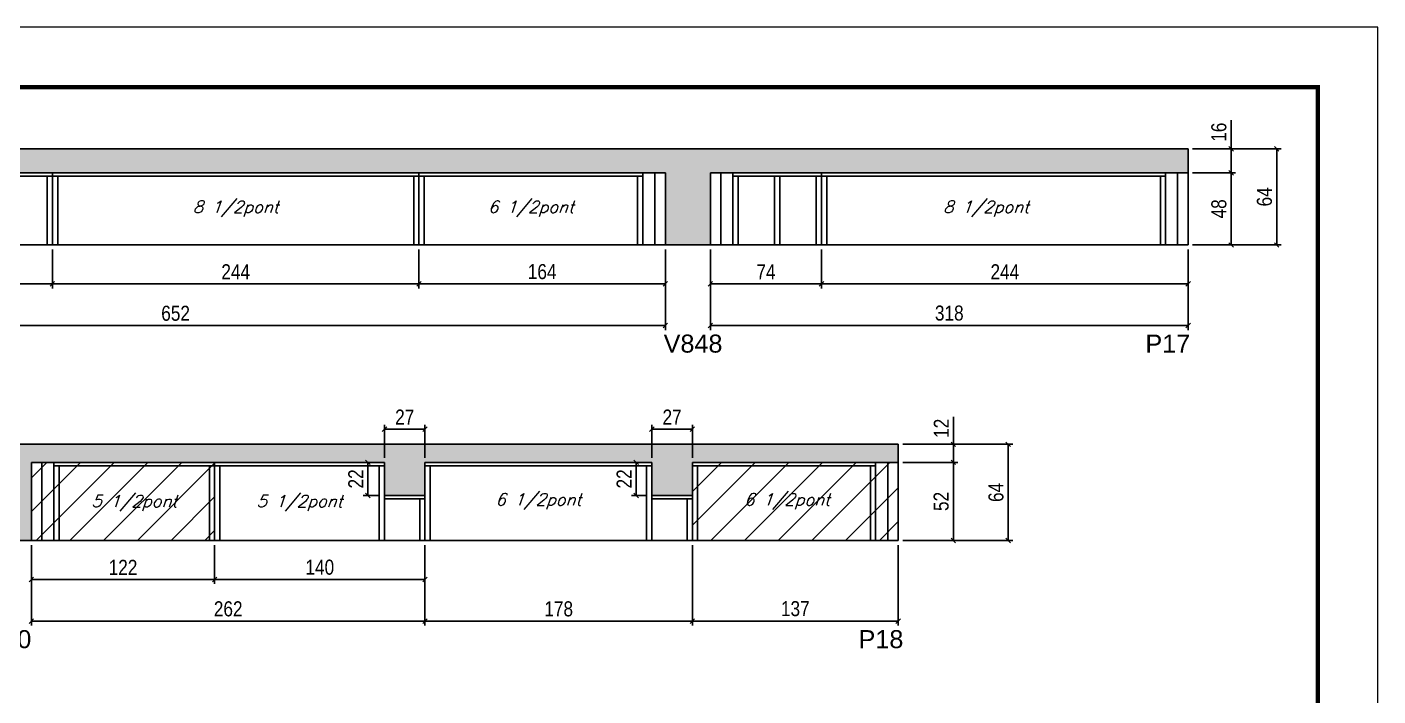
# Model space of a CAD drawing. Extents: x 3309 to 9590, y -2522 to 14608.
# Drawn here: x 5494 to 6393, y 10717 to 11162 of the extents above; entities that cross this region are included whole.
import ezdxf

# ---------------------------------------------------------------- set-up
doc = ezdxf.new("R2010")
doc.units = 0
doc.linetypes.add('DASHED', pattern=[0.75, 0.5, -0.25])
for name, color, linetype in [('5', 5, 'Continuous'), ('COTA', 241, 'Continuous'), ('Painéis', 200, 'Continuous'), ('SARR_2.2x7', 40, 'Continuous'), ('SARR_3.5x7', 81, 'Continuous'), ('texto', 7, 'Continuous')]:
    doc.layers.add(name, color=color, linetype=linetype)
for name, color, linetype, lineweight in [('Folhas', 255, 'Continuous', 9), ('Hachura', 251, 'Continuous', 9), ('SARRAFO DE PRESSAO', 251, 'DASHED', 9)]:
    doc.layers.add(name, color=color, linetype=linetype, lineweight=lineweight)
doc.styles.add('COTA TECNICA', font='techl___.ttf', dxfattribs={"height": 10})
doc.styles.add('Romans', font='romans.shx')
doc.styles.get("Standard").update_dxf_attribs({"font": 'arial.ttf'})
doc.dimstyles.new('PAINEL', dxfattribs={"dimtxt": 10, "dimasz": 3, "dimexe": 3, "dimexo": 3, "dimgap": 3, "dimtad": 1, "dimdec": 1, "dimzin": 12, "dimdsep": 46, "dimtxsty": 'COTA TECNICA', "dimblk1": 'OBLIQUE', "dimblk2": 'OBLIQUE', "dimsah": 1, "dimcen": 0.9, "dimclrd": 4, "dimclre": 4, "dimclrt": 240, "dimadec": 1, "dimazin": 3, "dimtfac": 1, "dimtdec": 1, "dimtmove": 0, "dimatfit": 3, "dimfxl": 1, "dimtolj": 1, "dimtzin": 12, "dimarcsym": 0})

# ---------------------------------------------------------------- blocks, each defined once
blk = doc.blocks.new('9999999999')
at = {"layer": 'Folhas'}
blk.add_lwpolyline([(98138.98, 34190.21), (99623.98, 34190.21), (99623.98, 35240.21), (98138.98, 35240.21)], close=True, dxfattribs=at)
at = {"layer": 'Folhas', "color": 30, "const_width": 3}
blk.add_lwpolyline([(98213.98, 34230.21), (99583.98, 34230.21), (99583.98, 35200.21), (98213.98, 35200.21)], close=True, dxfattribs=at)
blk = doc.blocks.new('_Oblique')
at = {"color": 0, "linetype": 'ByBlock', "lineweight": -2}
blk.add_line((-0.5, -0.5), (0.5, 0.5), dxfattribs=at)
blk = doc.blocks.new('*D1741')
at = {"layer": 'COTA', "color": 4, "linetype": 'ByBlock', "lineweight": -2, "transparency": 16777216}
for p, q in [((5266.5, 11014.14), (5266.5, 10988.22)), ((5510.5, 11014.14), (5510.5, 10988.22)), ((5510.5, 10991.22), (5266.5, 10991.22))]:
    blk.add_line(p, q, dxfattribs=at)
at = {"layer": 'Defpoints', "color": 0, "linetype": 'ByBlock', "transparency": 16777216}
for p in [(5266.5, 11017.14), (5510.5, 11017.14), (5266.5, 10991.22)]:
    blk.add_point(p, dxfattribs=at)
at = {"layer": 'COTA', "color": 4, "linetype": 'ByBlock', "lineweight": -2, "transparency": 16777216, "xscale": 3, "yscale": 3, "zscale": 3, "rotation": 180}
blk.add_blockref('_Oblique', (5266.5, 10991.22), dxfattribs=at)
at = {"layer": 'COTA', "color": 4, "linetype": 'ByBlock', "lineweight": -2, "transparency": 16777216, "xscale": 3, "yscale": 3, "zscale": 3}
blk.add_blockref('_Oblique', (5510.5, 10991.22), dxfattribs=at)
at = {"layer": 'COTA', "color": 240, "linetype": 'ByBlock', "transparency": 16777216, "insert": (5388.5, 10999.3), "char_height": 10, "attachment_point": 5, "style": 'COTA TECNICA'}
blk.add_mtext('\\A1;244', dxfattribs=at)
blk = doc.blocks.new('*D1743')
at = {"layer": 'COTA', "color": 4, "linetype": 'ByBlock', "lineweight": -2, "transparency": 16777216}
for p, q in [((5266.5, 11014.14), (5266.5, 10960.51)), ((5918.5, 11014.14), (5918.5, 10960.51)), ((5918.5, 10963.51), (5266.5, 10963.51))]:
    blk.add_line(p, q, dxfattribs=at)
at = {"layer": 'Defpoints', "color": 0, "linetype": 'ByBlock', "transparency": 16777216}
for p in [(5266.5, 11017.14), (5918.5, 11017.14), (5266.5, 10963.51)]:
    blk.add_point(p, dxfattribs=at)
at = {"layer": 'COTA', "color": 4, "linetype": 'ByBlock', "lineweight": -2, "transparency": 16777216, "xscale": 3, "yscale": 3, "zscale": 3, "rotation": 180}
blk.add_blockref('_Oblique', (5266.5, 10963.51), dxfattribs=at)
at = {"layer": 'COTA', "color": 4, "linetype": 'ByBlock', "lineweight": -2, "transparency": 16777216, "xscale": 3, "yscale": 3, "zscale": 3}
blk.add_blockref('_Oblique', (5918.5, 10963.51), dxfattribs=at)
at = {"layer": 'COTA', "color": 240, "linetype": 'ByBlock', "transparency": 16777216, "insert": (5592.5, 10971.62), "char_height": 10, "attachment_point": 5, "style": 'COTA TECNICA'}
blk.add_mtext('\\A1;652', dxfattribs=at)
blk = doc.blocks.new('*D1742')
at = {"layer": 'COTA', "color": 4, "lineweight": -2, "transparency": 16777216}
for p, q in [((5510.5, 11014.14), (5510.5, 10988.22)), ((5754.5, 11014.14), (5754.5, 10988.22)), ((5510.5, 10991.22), (5754.5, 10991.22))]:
    blk.add_line(p, q, dxfattribs=at)
at = {"layer": 'Defpoints', "color": 0, "transparency": 16777216}
for p in [(5510.5, 11017.14, 0), (5754.5, 11017.14, 0), (5754.5, 10991.22)]:
    blk.add_point(p, dxfattribs=at)
at = {"layer": 'COTA', "color": 4, "lineweight": -2, "transparency": 16777216, "xscale": 3, "yscale": 3, "zscale": 3, "rotation": 180}
blk.add_blockref('_Oblique', (5510.5, 10991.22), dxfattribs=at)
at = {"layer": 'COTA', "color": 4, "lineweight": -2, "transparency": 16777216, "xscale": 3, "yscale": 3, "zscale": 3}
blk.add_blockref('_Oblique', (5754.5, 10991.22), dxfattribs=at)
at = {"layer": 'COTA', "color": 240, "transparency": 16777216, "insert": (5632.5, 10999.3), "char_height": 10, "attachment_point": 5, "style": 'COTA TECNICA'}
blk.add_mtext('\\A1;244', dxfattribs=at)
blk = doc.blocks.new('*D1744')
at = {"layer": 'COTA', "color": 4, "lineweight": -2, "transparency": 16777216}
for p, q in [((5754.5, 11014.14), (5754.5, 10988.22)), ((5918.5, 11014.14), (5918.5, 10988.22)), ((5754.5, 10991.22), (5918.5, 10991.22))]:
    blk.add_line(p, q, dxfattribs=at)
at = {"layer": 'Defpoints', "color": 0, "transparency": 16777216}
for p in [(5754.5, 11017.14, 0), (5918.5, 11017.14, 0), (5918.5, 10991.22)]:
    blk.add_point(p, dxfattribs=at)
at = {"layer": 'COTA', "color": 4, "lineweight": -2, "transparency": 16777216, "xscale": 3, "yscale": 3, "zscale": 3, "rotation": 180}
blk.add_blockref('_Oblique', (5754.5, 10991.22), dxfattribs=at)
at = {"layer": 'COTA', "color": 4, "lineweight": -2, "transparency": 16777216, "xscale": 3, "yscale": 3, "zscale": 3}
blk.add_blockref('_Oblique', (5918.5, 10991.22), dxfattribs=at)
at = {"layer": 'COTA', "color": 240, "transparency": 16777216, "insert": (5836.5, 10999.33), "char_height": 10, "attachment_point": 5, "style": 'COTA TECNICA'}
blk.add_mtext('\\A1;164', dxfattribs=at)
blk = doc.blocks.new('*D1745')
at = {"layer": 'COTA', "color": 4, "linetype": 'ByBlock', "lineweight": -2, "transparency": 16777216}
for p, q in [((5948.5, 11014.14), (5948.5, 10988.22)), ((6022.5, 11014.14), (6022.5, 10988.22)), ((6022.5, 10991.22), (5948.5, 10991.22))]:
    blk.add_line(p, q, dxfattribs=at)
at = {"layer": 'Defpoints', "color": 0, "linetype": 'ByBlock', "transparency": 16777216}
for p in [(5948.5, 11017.14), (6022.5, 11017.14), (5948.5, 10991.22)]:
    blk.add_point(p, dxfattribs=at)
at = {"layer": 'COTA', "color": 4, "linetype": 'ByBlock', "lineweight": -2, "transparency": 16777216, "xscale": 3, "yscale": 3, "zscale": 3, "rotation": 180}
blk.add_blockref('_Oblique', (5948.5, 10991.22), dxfattribs=at)
at = {"layer": 'COTA', "color": 4, "linetype": 'ByBlock', "lineweight": -2, "transparency": 16777216, "xscale": 3, "yscale": 3, "zscale": 3}
blk.add_blockref('_Oblique', (6022.5, 10991.22), dxfattribs=at)
at = {"layer": 'COTA', "color": 240, "linetype": 'ByBlock', "transparency": 16777216, "insert": (5985.5, 10999.3), "char_height": 10, "attachment_point": 5, "style": 'COTA TECNICA'}
blk.add_mtext('\\A1;74', dxfattribs=at)
blk = doc.blocks.new('*D1747')
at = {"layer": 'COTA', "color": 4, "linetype": 'ByBlock', "lineweight": -2, "transparency": 16777216}
for p, q in [((5948.5, 11014.14), (5948.5, 10960.51)), ((6266.5, 11014.14), (6266.5, 10960.51)), ((6266.5, 10963.51), (5948.5, 10963.51))]:
    blk.add_line(p, q, dxfattribs=at)
at = {"layer": 'Defpoints', "color": 0, "linetype": 'ByBlock', "transparency": 16777216}
for p in [(5948.5, 11017.14), (6266.5, 11017.14), (5948.5, 10963.51)]:
    blk.add_point(p, dxfattribs=at)
at = {"layer": 'COTA', "color": 4, "linetype": 'ByBlock', "lineweight": -2, "transparency": 16777216, "xscale": 3, "yscale": 3, "zscale": 3, "rotation": 180}
blk.add_blockref('_Oblique', (5948.5, 10963.51), dxfattribs=at)
at = {"layer": 'COTA', "color": 4, "linetype": 'ByBlock', "lineweight": -2, "transparency": 16777216, "xscale": 3, "yscale": 3, "zscale": 3}
blk.add_blockref('_Oblique', (6266.5, 10963.51), dxfattribs=at)
at = {"layer": 'COTA', "color": 240, "linetype": 'ByBlock', "transparency": 16777216, "insert": (6107.5, 10971.76), "char_height": 10, "attachment_point": 5, "style": 'COTA TECNICA'}
blk.add_mtext('\\A1;318', dxfattribs=at)
blk = doc.blocks.new('*D1746')
at = {"layer": 'COTA', "color": 4, "lineweight": -2, "transparency": 16777216}
for p, q in [((6022.5, 11014.14), (6022.5, 10988.22)), ((6266.5, 11014.14), (6266.5, 10988.22)), ((6022.5, 10991.22), (6266.5, 10991.22))]:
    blk.add_line(p, q, dxfattribs=at)
at = {"layer": 'Defpoints', "color": 0, "transparency": 16777216}
for p in [(6022.5, 11017.14, 0), (6266.5, 11017.14, 0), (6266.5, 10991.22)]:
    blk.add_point(p, dxfattribs=at)
at = {"layer": 'COTA', "color": 4, "lineweight": -2, "transparency": 16777216, "xscale": 3, "yscale": 3, "zscale": 3, "rotation": 180}
blk.add_blockref('_Oblique', (6022.5, 10991.22), dxfattribs=at)
at = {"layer": 'COTA', "color": 4, "lineweight": -2, "transparency": 16777216, "xscale": 3, "yscale": 3, "zscale": 3}
blk.add_blockref('_Oblique', (6266.5, 10991.22), dxfattribs=at)
at = {"layer": 'COTA', "color": 240, "transparency": 16777216, "insert": (6144.5, 10999.3), "char_height": 10, "attachment_point": 5, "style": 'COTA TECNICA'}
blk.add_mtext('\\A1;244', dxfattribs=at)
blk = doc.blocks.new('*D1748')
at = {"layer": 'COTA', "color": 4, "lineweight": -2, "transparency": 16777216}
for p, q in [((6269.5, 11065.14), (6298.1, 11065.14)), ((6295.1, 11065.14), (6295.1, 11017.14)), ((6269.5, 11017.14), (6298.1, 11017.14))]:
    blk.add_line(p, q, dxfattribs=at)
at = {"layer": 'Defpoints', "color": 0, "transparency": 16777216}
for p in [(6266.5, 11065.14, 0), (6266.5, 11017.14, 0), (6295.1, 11017.14)]:
    blk.add_point(p, dxfattribs=at)
at = {"layer": 'COTA', "color": 4, "lineweight": -2, "transparency": 16777216, "xscale": 3, "yscale": 3, "zscale": 3}
for p, rotation in [((6295.1, 11065.14), 90), ((6295.1, 11017.14), 270)]:
    blk.add_blockref('_Oblique', p, dxfattribs=dict(at, rotation=rotation))
at = {"layer": 'COTA', "color": 240, "transparency": 16777216, "insert": (6287, 11041.14), "char_height": 10, "attachment_point": 5, "rotation": 90, "style": 'COTA TECNICA'}
blk.add_mtext('\\A1;48', dxfattribs=at)
blk = doc.blocks.new('*D1749')
at = {"layer": 'COTA', "color": 4, "lineweight": -2, "transparency": 16777216}
for p, q in [((6295.1, 11081.14), (6295.1, 11100.15)), ((6269.5, 11081.14), (6298.1, 11081.14)), ((6295.1, 11065.14), (6295.1, 11081.14)), ((6269.5, 11065.14), (6298.1, 11065.14))]:
    blk.add_line(p, q, dxfattribs=at)
at = {"layer": 'Defpoints', "color": 0, "transparency": 16777216}
for p in [(6266.5, 11081.14, 0), (6295.1, 11081.14), (6266.5, 11065.14, 0)]:
    blk.add_point(p, dxfattribs=at)
at = {"layer": 'COTA', "color": 4, "lineweight": -2, "transparency": 16777216, "xscale": 3, "yscale": 3, "zscale": 3}
for p, rotation in [((6295.1, 11081.14), 90), ((6295.1, 11065.14), 270)]:
    blk.add_blockref('_Oblique', p, dxfattribs=dict(at, rotation=rotation))
at = {"layer": 'COTA', "color": 240, "transparency": 16777216, "insert": (6287, 11092.15), "char_height": 10, "attachment_point": 5, "rotation": 90, "style": 'COTA TECNICA'}
blk.add_mtext('\\A1;16', dxfattribs=at)
blk = doc.blocks.new('*D1750')
at = {"layer": 'COTA', "color": 4, "lineweight": -2, "transparency": 16777216}
for p, q in [((6269.5, 11081.14), (6328.43, 11081.14)), ((6325.43, 11017.14), (6325.43, 11081.14)), ((6269.5, 11017.14), (6328.43, 11017.14))]:
    blk.add_line(p, q, dxfattribs=at)
at = {"layer": 'Defpoints', "color": 0, "transparency": 16777216}
for p in [(6266.5, 11081.14, 0), (6325.43, 11081.14), (6266.5, 11017.14, 0)]:
    blk.add_point(p, dxfattribs=at)
at = {"layer": 'COTA', "color": 4, "lineweight": -2, "transparency": 16777216, "xscale": 3, "yscale": 3, "zscale": 3}
for p, rotation in [((6325.43, 11081.14), 90), ((6325.43, 11017.14), 270)]:
    blk.add_blockref('_Oblique', p, dxfattribs=dict(at, rotation=rotation))
at = {"layer": 'COTA', "color": 240, "transparency": 16777216, "insert": (6317.32, 11049.14), "char_height": 10, "attachment_point": 5, "rotation": 90, "style": 'COTA TECNICA'}
blk.add_mtext('\\A1;64', dxfattribs=at)
blk = doc.blocks.new('*D1751')
at = {"layer": 'COTA', "color": 4, "linetype": 'ByBlock', "lineweight": -2, "transparency": 16777216}
for p, q in [((5618.5, 10817.48), (5618.5, 10791.57)), ((5758.5, 10817.48), (5758.5, 10791.57)), ((5758.5, 10794.57), (5618.5, 10794.57))]:
    blk.add_line(p, q, dxfattribs=at)
at = {"layer": 'Defpoints', "color": 0, "linetype": 'ByBlock', "transparency": 16777216}
for p in [(5618.5, 10820.48), (5758.5, 10820.48), (5618.5, 10794.57)]:
    blk.add_point(p, dxfattribs=at)
at = {"layer": 'COTA', "color": 4, "linetype": 'ByBlock', "lineweight": -2, "transparency": 16777216, "xscale": 3, "yscale": 3, "zscale": 3, "rotation": 180}
blk.add_blockref('_Oblique', (5618.5, 10794.57), dxfattribs=at)
at = {"layer": 'COTA', "color": 4, "linetype": 'ByBlock', "lineweight": -2, "transparency": 16777216, "xscale": 3, "yscale": 3, "zscale": 3}
blk.add_blockref('_Oblique', (5758.5, 10794.57), dxfattribs=at)
at = {"layer": 'COTA', "color": 240, "linetype": 'ByBlock', "transparency": 16777216, "insert": (5688.5, 10802.67), "char_height": 10, "attachment_point": 5, "style": 'COTA TECNICA'}
blk.add_mtext('\\A1;140', dxfattribs=at)
blk = doc.blocks.new('*D1752')
at = {"layer": 'COTA', "color": 4, "linetype": 'ByBlock', "lineweight": -2, "transparency": 16777216}
for p, q in [((5496.5, 10817.48), (5496.5, 10791.57)), ((5618.5, 10817.48), (5618.5, 10791.57)), ((5618.5, 10794.57), (5496.5, 10794.57))]:
    blk.add_line(p, q, dxfattribs=at)
at = {"layer": 'Defpoints', "color": 0, "linetype": 'ByBlock', "transparency": 16777216}
for p in [(5496.5, 10820.48), (5618.5, 10820.48), (5496.5, 10794.57)]:
    blk.add_point(p, dxfattribs=at)
at = {"layer": 'COTA', "color": 4, "linetype": 'ByBlock', "lineweight": -2, "transparency": 16777216, "xscale": 3, "yscale": 3, "zscale": 3, "rotation": 180}
blk.add_blockref('_Oblique', (5496.5, 10794.57), dxfattribs=at)
at = {"layer": 'COTA', "color": 4, "linetype": 'ByBlock', "lineweight": -2, "transparency": 16777216, "xscale": 3, "yscale": 3, "zscale": 3}
blk.add_blockref('_Oblique', (5618.5, 10794.57), dxfattribs=at)
at = {"layer": 'COTA', "color": 240, "linetype": 'ByBlock', "transparency": 16777216, "insert": (5557.5, 10802.63), "char_height": 10, "attachment_point": 5, "style": 'COTA TECNICA'}
blk.add_mtext('\\A1;122', dxfattribs=at)
blk = doc.blocks.new('*D1759')
at = {"layer": 'COTA', "color": 4, "linetype": 'ByBlock', "lineweight": -2, "transparency": 16777216}
for p, q in [((5496.5, 10817.48), (5496.5, 10763.86)), ((5758.5, 10817.48), (5758.5, 10763.86)), ((5758.5, 10766.86), (5496.5, 10766.86))]:
    blk.add_line(p, q, dxfattribs=at)
at = {"layer": 'Defpoints', "color": 0, "linetype": 'ByBlock', "transparency": 16777216}
for p in [(5496.5, 10820.48), (5758.5, 10820.48), (5496.5, 10766.86)]:
    blk.add_point(p, dxfattribs=at)
at = {"layer": 'COTA', "color": 4, "linetype": 'ByBlock', "lineweight": -2, "transparency": 16777216, "xscale": 3, "yscale": 3, "zscale": 3, "rotation": 180}
blk.add_blockref('_Oblique', (5496.5, 10766.86), dxfattribs=at)
at = {"layer": 'COTA', "color": 4, "linetype": 'ByBlock', "lineweight": -2, "transparency": 16777216, "xscale": 3, "yscale": 3, "zscale": 3}
blk.add_blockref('_Oblique', (5758.5, 10766.86), dxfattribs=at)
at = {"layer": 'COTA', "color": 240, "linetype": 'ByBlock', "transparency": 16777216, "insert": (5627.5, 10774.96), "char_height": 10, "attachment_point": 5, "style": 'COTA TECNICA'}
blk.add_mtext('\\A1;262', dxfattribs=at)
blk = doc.blocks.new('*D1760')
at = {"layer": 'COTA', "color": 4, "lineweight": -2, "transparency": 16777216}
for p, q in [((5758.5, 10817.48), (5758.5, 10763.86)), ((5936.5, 10817.48), (5936.5, 10763.86)), ((5758.5, 10766.86), (5936.5, 10766.86))]:
    blk.add_line(p, q, dxfattribs=at)
at = {"layer": 'Defpoints', "color": 0, "transparency": 16777216}
for p in [(5758.5, 10820.48), (5936.5, 10820.48), (5936.5, 10766.86)]:
    blk.add_point(p, dxfattribs=at)
at = {"layer": 'COTA', "color": 4, "lineweight": -2, "transparency": 16777216, "xscale": 3, "yscale": 3, "zscale": 3, "rotation": 180}
blk.add_blockref('_Oblique', (5758.5, 10766.86), dxfattribs=at)
at = {"layer": 'COTA', "color": 4, "lineweight": -2, "transparency": 16777216, "xscale": 3, "yscale": 3, "zscale": 3}
blk.add_blockref('_Oblique', (5936.5, 10766.86), dxfattribs=at)
at = {"layer": 'COTA', "color": 240, "transparency": 16777216, "insert": (5847.5, 10774.95), "char_height": 10, "attachment_point": 5, "style": 'COTA TECNICA'}
blk.add_mtext('\\A1;178', dxfattribs=at)
blk = doc.blocks.new('*D1761')
at = {"layer": 'COTA', "color": 4, "lineweight": -2, "transparency": 16777216}
for p, q in [((5728.5, 10872.48), (5717.43, 10872.48)), ((5720.43, 10872.48), (5720.43, 10850.48)), ((5728.5, 10850.48), (5717.43, 10850.48))]:
    blk.add_line(p, q, dxfattribs=at)
at = {"layer": 'Defpoints', "color": 0, "transparency": 16777216}
for p in [(5731.5, 10872.48), (5720.43, 10850.48), (5731.5, 10850.48)]:
    blk.add_point(p, dxfattribs=at)
at = {"layer": 'COTA', "color": 4, "lineweight": -2, "transparency": 16777216, "xscale": 3, "yscale": 3, "zscale": 3}
for p, rotation in [((5720.43, 10872.48), 90), ((5720.43, 10850.48), 270)]:
    blk.add_blockref('_Oblique', p, dxfattribs=dict(at, rotation=rotation))
at = {"layer": 'COTA', "color": 240, "transparency": 16777216, "insert": (5712.43, 10861.48), "char_height": 10, "attachment_point": 5, "rotation": 90, "style": 'COTA TECNICA'}
blk.add_mtext('\\A1;22', dxfattribs=at)
blk = doc.blocks.new('*D1762')
at = {"layer": 'COTA', "color": 4, "lineweight": -2, "transparency": 16777216}
for p, q in [((5731.5, 10875.48), (5731.5, 10897.55)), ((5731.5, 10894.55), (5758.5, 10894.55)), ((5758.5, 10875.48), (5758.5, 10897.55))]:
    blk.add_line(p, q, dxfattribs=at)
at = {"layer": 'Defpoints', "color": 0, "transparency": 16777216}
for p in [(5758.5, 10894.55), (5731.5, 10872.48), (5758.5, 10872.48)]:
    blk.add_point(p, dxfattribs=at)
at = {"layer": 'COTA', "color": 4, "lineweight": -2, "transparency": 16777216, "xscale": 3, "yscale": 3, "zscale": 3, "rotation": 180}
blk.add_blockref('_Oblique', (5731.5, 10894.55), dxfattribs=at)
at = {"layer": 'COTA', "color": 4, "lineweight": -2, "transparency": 16777216, "xscale": 3, "yscale": 3, "zscale": 3}
blk.add_blockref('_Oblique', (5758.5, 10894.55), dxfattribs=at)
at = {"layer": 'COTA', "color": 240, "transparency": 16777216, "insert": (5745, 10902.62), "char_height": 10, "attachment_point": 5, "style": 'COTA TECNICA'}
blk.add_mtext('\\A1;27', dxfattribs=at)
blk = doc.blocks.new('*D1763')
at = {"layer": 'COTA', "color": 4, "lineweight": -2, "transparency": 16777216}
for p, q in [((5909.5, 10875.48), (5909.5, 10897.55)), ((5909.5, 10894.55), (5936.5, 10894.55)), ((5936.5, 10875.48), (5936.5, 10897.55))]:
    blk.add_line(p, q, dxfattribs=at)
at = {"layer": 'Defpoints', "color": 0, "transparency": 16777216}
for p in [(5936.5, 10894.55), (5909.5, 10872.48), (5936.5, 10872.48)]:
    blk.add_point(p, dxfattribs=at)
at = {"layer": 'COTA', "color": 4, "lineweight": -2, "transparency": 16777216, "xscale": 3, "yscale": 3, "zscale": 3, "rotation": 180}
blk.add_blockref('_Oblique', (5909.5, 10894.55), dxfattribs=at)
at = {"layer": 'COTA', "color": 4, "lineweight": -2, "transparency": 16777216, "xscale": 3, "yscale": 3, "zscale": 3}
blk.add_blockref('_Oblique', (5936.5, 10894.55), dxfattribs=at)
at = {"layer": 'COTA', "color": 240, "transparency": 16777216, "insert": (5923, 10902.62), "char_height": 10, "attachment_point": 5, "style": 'COTA TECNICA'}
blk.add_mtext('\\A1;27', dxfattribs=at)
blk = doc.blocks.new('*D1753')
at = {"layer": 'COTA', "color": 4, "lineweight": -2, "transparency": 16777216}
for p, q in [((6076.5, 10872.48), (6113.25, 10872.48)), ((6110.25, 10820.48), (6110.25, 10872.48)), ((6076.5, 10820.48), (6113.25, 10820.48))]:
    blk.add_line(p, q, dxfattribs=at)
at = {"layer": 'Defpoints', "color": 0, "transparency": 16777216}
for p in [(6073.5, 10872.48), (6110.25, 10872.48), (6073.5, 10820.48)]:
    blk.add_point(p, dxfattribs=at)
at = {"layer": 'COTA', "color": 4, "lineweight": -2, "transparency": 16777216, "xscale": 3, "yscale": 3, "zscale": 3}
for p, rotation in [((6110.25, 10872.48), 90), ((6110.25, 10820.48), 270)]:
    blk.add_blockref('_Oblique', p, dxfattribs=dict(at, rotation=rotation))
at = {"layer": 'COTA', "color": 240, "transparency": 16777216, "insert": (6102.14, 10846.48), "char_height": 10, "attachment_point": 5, "rotation": 90, "style": 'COTA TECNICA'}
blk.add_mtext('\\A1;52', dxfattribs=at)
blk = doc.blocks.new('*D1754')
at = {"layer": 'COTA', "color": 4, "lineweight": -2, "transparency": 16777216}
for p, q in [((6110.25, 10884.48), (6110.25, 10902.8)), ((6076.5, 10884.48), (6113.25, 10884.48)), ((6110.25, 10872.48), (6110.25, 10884.48)), ((6076.5, 10872.48), (6113.25, 10872.48))]:
    blk.add_line(p, q, dxfattribs=at)
at = {"layer": 'Defpoints', "color": 0, "transparency": 16777216}
for p in [(6073.5, 10884.48), (6110.25, 10884.48), (6073.5, 10872.48)]:
    blk.add_point(p, dxfattribs=at)
at = {"layer": 'COTA', "color": 4, "lineweight": -2, "transparency": 16777216, "xscale": 3, "yscale": 3, "zscale": 3}
for p, rotation in [((6110.25, 10884.48), 90), ((6110.25, 10872.48), 270)]:
    blk.add_blockref('_Oblique', p, dxfattribs=dict(at, rotation=rotation))
at = {"layer": 'COTA', "color": 240, "transparency": 16777216, "insert": (6102.19, 10895.14), "char_height": 10, "attachment_point": 5, "rotation": 90, "style": 'COTA TECNICA'}
blk.add_mtext('\\A1;12', dxfattribs=at)
blk = doc.blocks.new('*D1755')
at = {"layer": 'COTA', "color": 4, "lineweight": -2, "transparency": 16777216}
for p, q in [((6076.5, 10884.48), (6149.74, 10884.48)), ((6146.74, 10820.48), (6146.74, 10884.48)), ((6076.5, 10820.48), (6149.74, 10820.48))]:
    blk.add_line(p, q, dxfattribs=at)
at = {"layer": 'Defpoints', "color": 0, "transparency": 16777216}
for p in [(6073.5, 10884.48), (6146.74, 10884.48), (6073.5, 10820.48)]:
    blk.add_point(p, dxfattribs=at)
at = {"layer": 'COTA', "color": 4, "lineweight": -2, "transparency": 16777216, "xscale": 3, "yscale": 3, "zscale": 3}
for p, rotation in [((6146.74, 10884.48), 90), ((6146.74, 10820.48), 270)]:
    blk.add_blockref('_Oblique', p, dxfattribs=dict(at, rotation=rotation))
at = {"layer": 'COTA', "color": 240, "transparency": 16777216, "insert": (6138.64, 10852.48), "char_height": 10, "attachment_point": 5, "rotation": 90, "style": 'COTA TECNICA'}
blk.add_mtext('\\A1;64', dxfattribs=at)
blk = doc.blocks.new('*D1764')
at = {"layer": 'COTA', "color": 4, "lineweight": -2, "transparency": 16777216}
for p, q in [((5936.5, 10817.48), (5936.5, 10763.86)), ((6073.5, 10817.48), (6073.5, 10763.86)), ((6073.5, 10766.86), (5936.5, 10766.86))]:
    blk.add_line(p, q, dxfattribs=at)
at = {"layer": 'Defpoints', "color": 0, "transparency": 16777216}
for p in [(5936.5, 10820.48), (6073.5, 10820.48), (5936.5, 10766.86)]:
    blk.add_point(p, dxfattribs=at)
at = {"layer": 'COTA', "color": 4, "lineweight": -2, "transparency": 16777216, "xscale": 3, "yscale": 3, "zscale": 3, "rotation": 180}
blk.add_blockref('_Oblique', (5936.5, 10766.86), dxfattribs=at)
at = {"layer": 'COTA', "color": 4, "lineweight": -2, "transparency": 16777216, "xscale": 3, "yscale": 3, "zscale": 3}
blk.add_blockref('_Oblique', (6073.5, 10766.86), dxfattribs=at)
at = {"layer": 'COTA', "color": 240, "transparency": 16777216, "insert": (6005, 10775.08), "char_height": 10, "attachment_point": 5, "style": 'COTA TECNICA'}
blk.add_mtext('\\A1;137', dxfattribs=at)
blk = doc.blocks.new('*D1765')
at = {"layer": 'COTA', "color": 4, "lineweight": -2, "transparency": 16777216}
for p, q in [((5906.5, 10872.48), (5896.05, 10872.48)), ((5899.05, 10850.48), (5899.05, 10872.48)), ((5906.5, 10850.48), (5896.05, 10850.48))]:
    blk.add_line(p, q, dxfattribs=at)
at = {"layer": 'Defpoints', "color": 0, "transparency": 16777216}
for p in [(5899.05, 10872.48), (5909.5, 10872.48), (5909.5, 10850.48)]:
    blk.add_point(p, dxfattribs=at)
at = {"layer": 'COTA', "color": 4, "lineweight": -2, "transparency": 16777216, "xscale": 3, "yscale": 3, "zscale": 3}
for p, rotation in [((5899.05, 10872.48), 90), ((5899.05, 10850.48), 270)]:
    blk.add_blockref('_Oblique', p, dxfattribs=dict(at, rotation=rotation))
at = {"layer": 'COTA', "color": 240, "transparency": 16777216, "insert": (5891.05, 10861.48), "char_height": 10, "attachment_point": 5, "rotation": 90, "style": 'COTA TECNICA'}
blk.add_mtext('\\A1;22', dxfattribs=at)

msp = doc.modelspace()

# ---------------------------------------------------------------- hatches: boundary and pattern name
at = {"layer": 'COTA'}
h = msp.add_hatch(dxfattribs=at)
h.set_pattern_fill('AR-CONC', color=256, scale=0.03)
h.paths.add_polyline_path([(5918.5, 11017.14), (5948.5, 11017.14), (5948.5, 11065.14), (6266.5, 11065.14), (6266.5, 11081.14), (5266.5, 11081.14), (5266.5, 11065.14), (5918.5, 11065.14)])
h = msp.add_hatch(dxfattribs=at)
h.set_pattern_fill('AR-CONC', color=256, scale=0.03)
h.set_pattern_definition([(50, (-1712.4666, -2111.4083), (5.4655401, -0.4781726), [0.5715, -6.2865]), (355, (-1712.4666, -2111.4083), (-1.0573026, 5.7317054), [0.4572, -5.0292175]), (100.451445, (-1712.011, -2111.448), (4.4082374, 5.2535326), [0.4857003, -5.3427073]), (46.1842, (-1712.4666, -2109.884), (8.1323712, -1.2612698), [0.85725, -9.42975]), (96.63556, (-1711.789, -2109.9894), (7.122124, 7.4227837), [0.7285507, -8.0140682]), (351.18415, (-1712.4666, -2109.884), (7.122124, 7.4227837), [0.685799, -7.543792]), (21, (-1711.7046, -2110.2653), (4.5484317, -3.067956), [0.5715, -6.2865]), (326, (-1711.7046, -2110.2653), (1.8540609, 5.525639), [0.4572, -5.0292]), (71.451445, (-1711.3255, -2110.521), (6.4024926, 2.457683), [0.4857003, -5.3426981]), (37.5, (-1712.4666, -2111.4083), (0.0926581, 2.53665117), [0, -4.96824, 0, -5.1054, 0, -5.04825]), (7.5, (-1712.4666, -2111.4083), (2.00458988, 3.00541724), [0, -2.91084, 0, -4.85394, 0, -1.92405]), (327.5, (-1714.1658, -2111.4083), (4.06771786, -0.17186232), [0, -1.905, 0, -5.9436, 0, -7.8867]), (317.5, (-1714.928, -2111.4083), (4.4438754, 0.7627947), [0, -2.4765, 0, -3.94716, 0, -5.6007])])
h.paths.add_polyline_path([(5936.5, 10872.48), (6073.5, 10872.48), (6073.5, 10884.48), (5466.5, 10884.48), (5466.5, 10820.48), (5496.5, 10820.48), (5496.5, 10872.48), (5731.5, 10872.48), (5731.5, 10850.48), (5758.5, 10850.48), (5758.5, 10872.48), (5909.5, 10872.48), (5909.5, 10850.48), (5936.5, 10850.48)])
at = {"layer": 'Hachura', "linetype": 'ByBlock'}
h = msp.add_hatch(dxfattribs=at)
h.set_pattern_fill('ANSI31', color=256, scale=5)
h.paths.add_polyline_path([(5618.5, 10872.48), (5496.5, 10872.48), (5496.5, 10820.48), (5618.5, 10820.48)])
h.paths.add_polyline_path([(6073.5, 10872.48), (5936.5, 10872.48), (5936.5, 10820.48), (6073.5, 10820.48)])

# ---------------------------------------------------------------- linework, layer by layer
at = {"layer": 'COTA'}
for p, q in [((5266.5, 11081.14, 0), (6266.5, 11081.14, 0)), ((6266.5, 11065.14, 0), (6266.5, 11081.14, 0)), ((5918.5, 11017.14, 0), (5948.5, 11017.14, 0)), ((5466.5, 10884.48, 0), (6073.5, 10884.48, 0)), ((6073.5, 10884.48, 0), (6073.5, 10872.48, 0)), ((5731.5, 10850.48, 0), (5731.5, 10820.48, 0)), ((5909.5, 10850.48, 0), (5909.5, 10820.48, 0)), ((5466.5, 10820.48, 0), (5496.5, 10820.48, 0))]:
    msp.add_line(p, q, dxfattribs=at)
at = {"layer": 'Painéis', "linetype": 'ByBlock'}
for p, q in [((5918.5, 11065.14, 0), (5266.5, 11065.14, 0)), ((5510.5, 11017.14, 0), (5510.5, 11065.14, 0)), ((5754.5, 11017.14, 0), (5754.5, 11065.14, 0)), ((5918.5, 11017.14, 0), (5918.5, 11065.14, 0)), ((6266.5, 11065.14, 0), (5948.5, 11065.14, 0)), ((5948.5, 11017.14, 0), (5948.5, 11065.14, 0)), ((6022.5, 11017.14, 0), (6022.5, 11065.14, 0)), ((6266.5, 11017.14, 0), (6266.5, 11065.14, 0)), ((5918.5, 11017.14, 0), (5266.5, 11017.14, 0)), ((6266.5, 11017.14, 0), (5948.5, 11017.14, 0)), ((5731.5, 10872.48, 0), (5496.5, 10872.48, 0)), ((5496.5, 10820.48, 0), (5496.5, 10872.48, 0)), ((5618.5, 10820.48, 0), (5618.5, 10872.48, 0)), ((5731.5, 10850.48, 0), (5731.5, 10872.48, 0)), ((5758.5, 10820.48, 0), (5758.5, 10872.48, 0)), ((5758.5, 10872.48, 0), (5909.5, 10872.48, 0)), ((5909.5, 10850.48, 0), (5909.5, 10872.48, 0)), ((5936.5, 10820.48, 0), (5936.5, 10872.48, 0)), ((5936.5, 10872.48, 0), (6073.5, 10872.48, 0)), ((6073.5, 10872.48, 0), (6073.5, 10820.48, 0)), ((5758.5, 10850.48, 0), (5731.5, 10850.48, 0)), ((5936.5, 10850.48, 0), (5909.5, 10850.48, 0)), ((6073.5, 10820.48, 0), (5496.5, 10820.48, 0))]:
    msp.add_line(p, q, dxfattribs=at)
at = {"layer": 'SARR_2.2x7', "linetype": 'Continuous'}
for p, q in [((5510.5, 11062.94, 0), (5281.5, 11062.94, 0)), ((5754.5, 11062.94, 0), (5510.5, 11062.94, 0)), ((5903.5, 11062.94, 0), (5754.5, 11062.94, 0)), ((5911.5, 11017.14, 0), (5911.5, 11065.14, 0)), ((5955.5, 11017.14, 0), (5955.5, 11065.14, 0)), ((6022.5, 11062.94, 0), (5963.5, 11062.94, 0)), ((6251.5, 11062.94, 0), (6022.5, 11062.94, 0)), ((6259.5, 11017.14, 0), (6259.5, 11065.14, 0)), ((5503.5, 10820.48, 0), (5503.5, 10872.48, 0)), ((6066.5, 10820.48, 0), (6066.5, 10872.48, 0)), ((5618.5, 10870.28, 0), (5511.5, 10870.28, 0)), ((5731.5, 10870.28, 0), (5618.5, 10870.28, 0)), ((5909.5, 10870.28, 0), (5758.5, 10870.28, 0)), ((6058.5, 10870.28, 0), (5936.5, 10870.28, 0)), ((5758.5, 10848.28, 0), (5731.5, 10848.28, 0)), ((5936.5, 10848.28, 0), (5909.5, 10848.28, 0))]:
    msp.add_line(p, q, dxfattribs=at)
at = {"layer": 'SARR_3.5x7'}
for p, q in [((5507, 11062.94, 0), (5507, 11017.14, 0)), ((5514, 11062.94, 0), (5514, 11017.14, 0)), ((5751, 11062.94, 0), (5751, 11017.14, 0)), ((5758, 11062.94, 0), (5758, 11017.14, 0)), ((5900, 11062.94, 0), (5900, 11017.14, 0)), ((5903.5, 11065.14, 0), (5903.5, 11017.14, 0)), ((5963.5, 11065.14, 0), (5963.5, 11017.14, 0)), ((5967, 11062.94, 0), (5967, 11017.14, 0)), ((5991.18, 11062.94, 0), (5991.18, 11017.14, 0)), ((5994.68, 11062.94, 0), (5994.68, 11017.14, 0)), ((6019, 11062.94, 0), (6019, 11017.14, 0)), ((6026, 11062.94, 0), (6026, 11017.14, 0)), ((6248, 11062.94, 0), (6248, 11017.14, 0)), ((6251.5, 11065.14, 0), (6251.5, 11017.14, 0)), ((5511.5, 10872.48, 0), (5511.5, 10820.48, 0)), ((6058.5, 10872.48, 0), (6058.5, 10820.48, 0)), ((5515, 10870.28, 0), (5515, 10820.48, 0)), ((5615, 10870.28, 0), (5615, 10820.48, 0)), ((5622, 10870.28, 0), (5622, 10820.48, 0)), ((5728, 10870.28, 0), (5728, 10820.48, 0)), ((5762, 10870.28, 0), (5762, 10820.48, 0)), ((5906, 10870.28, 0), (5906, 10820.48, 0)), ((5940, 10870.28, 0), (5940, 10820.48, 0)), ((6055, 10870.28, 0), (6055, 10820.48, 0)), ((5755, 10848.28, 0), (5755, 10820.48, 0)), ((5933, 10848.28, 0), (5933, 10820.48, 0))]:
    msp.add_line(p, q, dxfattribs=at)

# ---------------------------------------------------------------- block references
at = {"layer": 'SARRAFO DE PRESSAO', "color": 6, "linetype": 'ByBlock'}
msp.add_blockref('9999999999', (-93231.11, -24078.07), dxfattribs=at)

# ---------------------------------------------------------------- texts
at = {"layer": '5', "linetype": 'Continuous'}
for s, rotation, p in [('V848', 0.00004, (5917.37, 10945.5, 0)), ('P17', 359.99996, (6238.07, 10945.5, 0)), ('P20', 0.00004, (5466.67, 10748.85, 0)), ('P18', 0.00004, (6047.11, 10748.85, 0))]:
    msp.add_text(s, height=12, rotation=rotation, dxfattribs=at).set_placement(p)
at = {"layer": 'texto', "color": 2, "char_height": 8, "attachment_point": 5, "style": 'Romans'}
for s, insert in [('{\\Q19;\\C256;8 1/2pont}', (5632.5, 11041.14, 0)), ('{\\Q19;\\C256;6 1/2pont}', (5829, 11041.14, 0)), ('{\\Q19;\\C256;8 1/2pont}', (6131.97, 11041.14, 0)), ('{\\Q19;\\C256;5 1/2pont}', (5565, 10845.38, 0)), ('{\\Q19;\\C256;5 1/2pont}', (5675, 10845.38, 0)), ('{\\Q19;\\C256;6 1/2pont}', (5834, 10846.48, 0)), ('{\\Q19;\\C256;6 1/2pont}', (5999.5, 10846.48, 0))]:
    msp.add_mtext(s, dxfattribs=dict(at, insert=insert))

# ---------------------------------------------------------------- dimensions: what is measured, and where the dimension line sits
at = {"layer": 'COTA'}
for base, p1, p2, picture, middle in [((6295.1, 11081.14), (6266.5, 11065.14, 0), (6266.5, 11081.14, 0), '*D1749', (6287, 11092.15)), ((6325.43, 11081.14), (6266.5, 11017.14, 0), (6266.5, 11081.14, 0), '*D1750', (6317.32, 11049.14)), ((6295.1, 11017.14), (6266.5, 11065.14, 0), (6266.5, 11017.14, 0), '*D1748', (6287, 11041.14)), ((6110.25, 10884.48, 0), (6073.5, 10872.48, 0), (6073.5, 10884.48, 0), '*D1754', (6102.19, 10895.14, 0)), ((6146.74, 10884.48, 0), (6073.5, 10820.48, 0), (6073.5, 10884.48, 0), '*D1755', (6138.64, 10852.48, 0)), ((5720.43, 10850.48, 0), (5731.5, 10872.48, 0), (5731.5, 10850.48, 0), '*D1761', (5712.43, 10861.48, 0)), ((5899.05, 10872.48, 0), (5909.5, 10850.48, 0), (5909.5, 10872.48, 0), '*D1765', (5891.05, 10861.48, 0)), ((6110.25, 10872.48, 0), (6073.5, 10820.48, 0), (6073.5, 10872.48, 0), '*D1753', (6102.14, 10846.48, 0))]:
    dim = msp.add_linear_dim(base=base, p1=p1, p2=p2, angle=90, dimstyle='PAINEL', dxfattribs=at)
    dim.commit()
    dim.dimension.update_dxf_attribs({"geometry": picture, "text_midpoint": middle})
at = {"layer": 'COTA', "linetype": 'ByBlock'}
for base, p1, p2, picture, middle in [((5266.5, 10991.22, 0), (5510.5, 11017.14, 0), (5266.5, 11017.14, 0), '*D1741', (5388.5, 10999.3, 0)), ((5948.5, 10991.22, 0), (6022.5, 11017.14, 0), (5948.5, 11017.14, 0), '*D1745', (5985.5, 10999.3, 0)), ((5496.5, 10794.57, 0), (5618.5, 10820.48, 0), (5496.5, 10820.48, 0), '*D1752', (5557.5, 10802.63, 0))]:
    dim = msp.add_linear_dim(base=base, p1=p1, p2=p2, angle=180, dimstyle='PAINEL', override={"dimtmove": 1}, dxfattribs=at)
    dim.commit()
    dim.dimension.update_dxf_attribs({"geometry": picture, "text_midpoint": middle})
for base, p1, p2, picture, middle in [((5266.5, 10963.51, 0), (5918.5, 11017.14, 0), (5266.5, 11017.14, 0), '*D1743', (5592.5, 10971.62, 0)), ((5948.5, 10963.51, 0), (6266.5, 11017.14, 0), (5948.5, 11017.14, 0), '*D1747', (6107.5, 10971.76, 0)), ((5496.5, 10766.86, 0), (5758.5, 10820.48, 0), (5496.5, 10820.48, 0), '*D1759', (5627.5, 10774.96, 0)), ((5618.5, 10794.57, 0), (5758.5, 10820.48, 0), (5618.5, 10820.48, 0), '*D1751', (5688.5, 10802.67, 0))]:
    dim = msp.add_linear_dim(base=base, p1=p1, p2=p2, angle=180, dimstyle='PAINEL', dxfattribs=at)
    dim.commit()
    dim.dimension.update_dxf_attribs({"geometry": picture, "text_midpoint": middle})
at = {"layer": 'COTA'}
for base, p1, p2, picture, middle in [((5754.5, 10991.22), (5510.5, 11017.14, 0), (5754.5, 11017.14, 0), '*D1742', (5632.5, 10999.3)), ((5918.5, 10991.22), (5754.5, 11017.14, 0), (5918.5, 11017.14, 0), '*D1744', (5836.5, 10999.33)), ((6266.5, 10991.22), (6022.5, 11017.14, 0), (6266.5, 11017.14, 0), '*D1746', (6144.5, 10999.3)), ((5758.5, 10894.55, 0), (5731.5, 10872.48, 0), (5758.5, 10872.48, 0), '*D1762', (5745, 10902.62, 0)), ((5936.5, 10894.55, 0), (5909.5, 10872.48, 0), (5936.5, 10872.48, 0), '*D1763', (5923, 10902.62, 0)), ((5936.5, 10766.86, 0), (5758.5, 10820.48, 0), (5936.5, 10820.48, 0), '*D1760', (5847.5, 10774.95, 0)), ((5936.5, 10766.86, 0), (6073.5, 10820.48, 0), (5936.5, 10820.48, 0), '*D1764', (6005, 10775.08, 0))]:
    dim = msp.add_linear_dim(base=base, p1=p1, p2=p2, dimstyle='PAINEL', dxfattribs=at)
    dim.commit()
    dim.dimension.update_dxf_attribs({"geometry": picture, "text_midpoint": middle})

doc.saveas('drawing.dxf')
